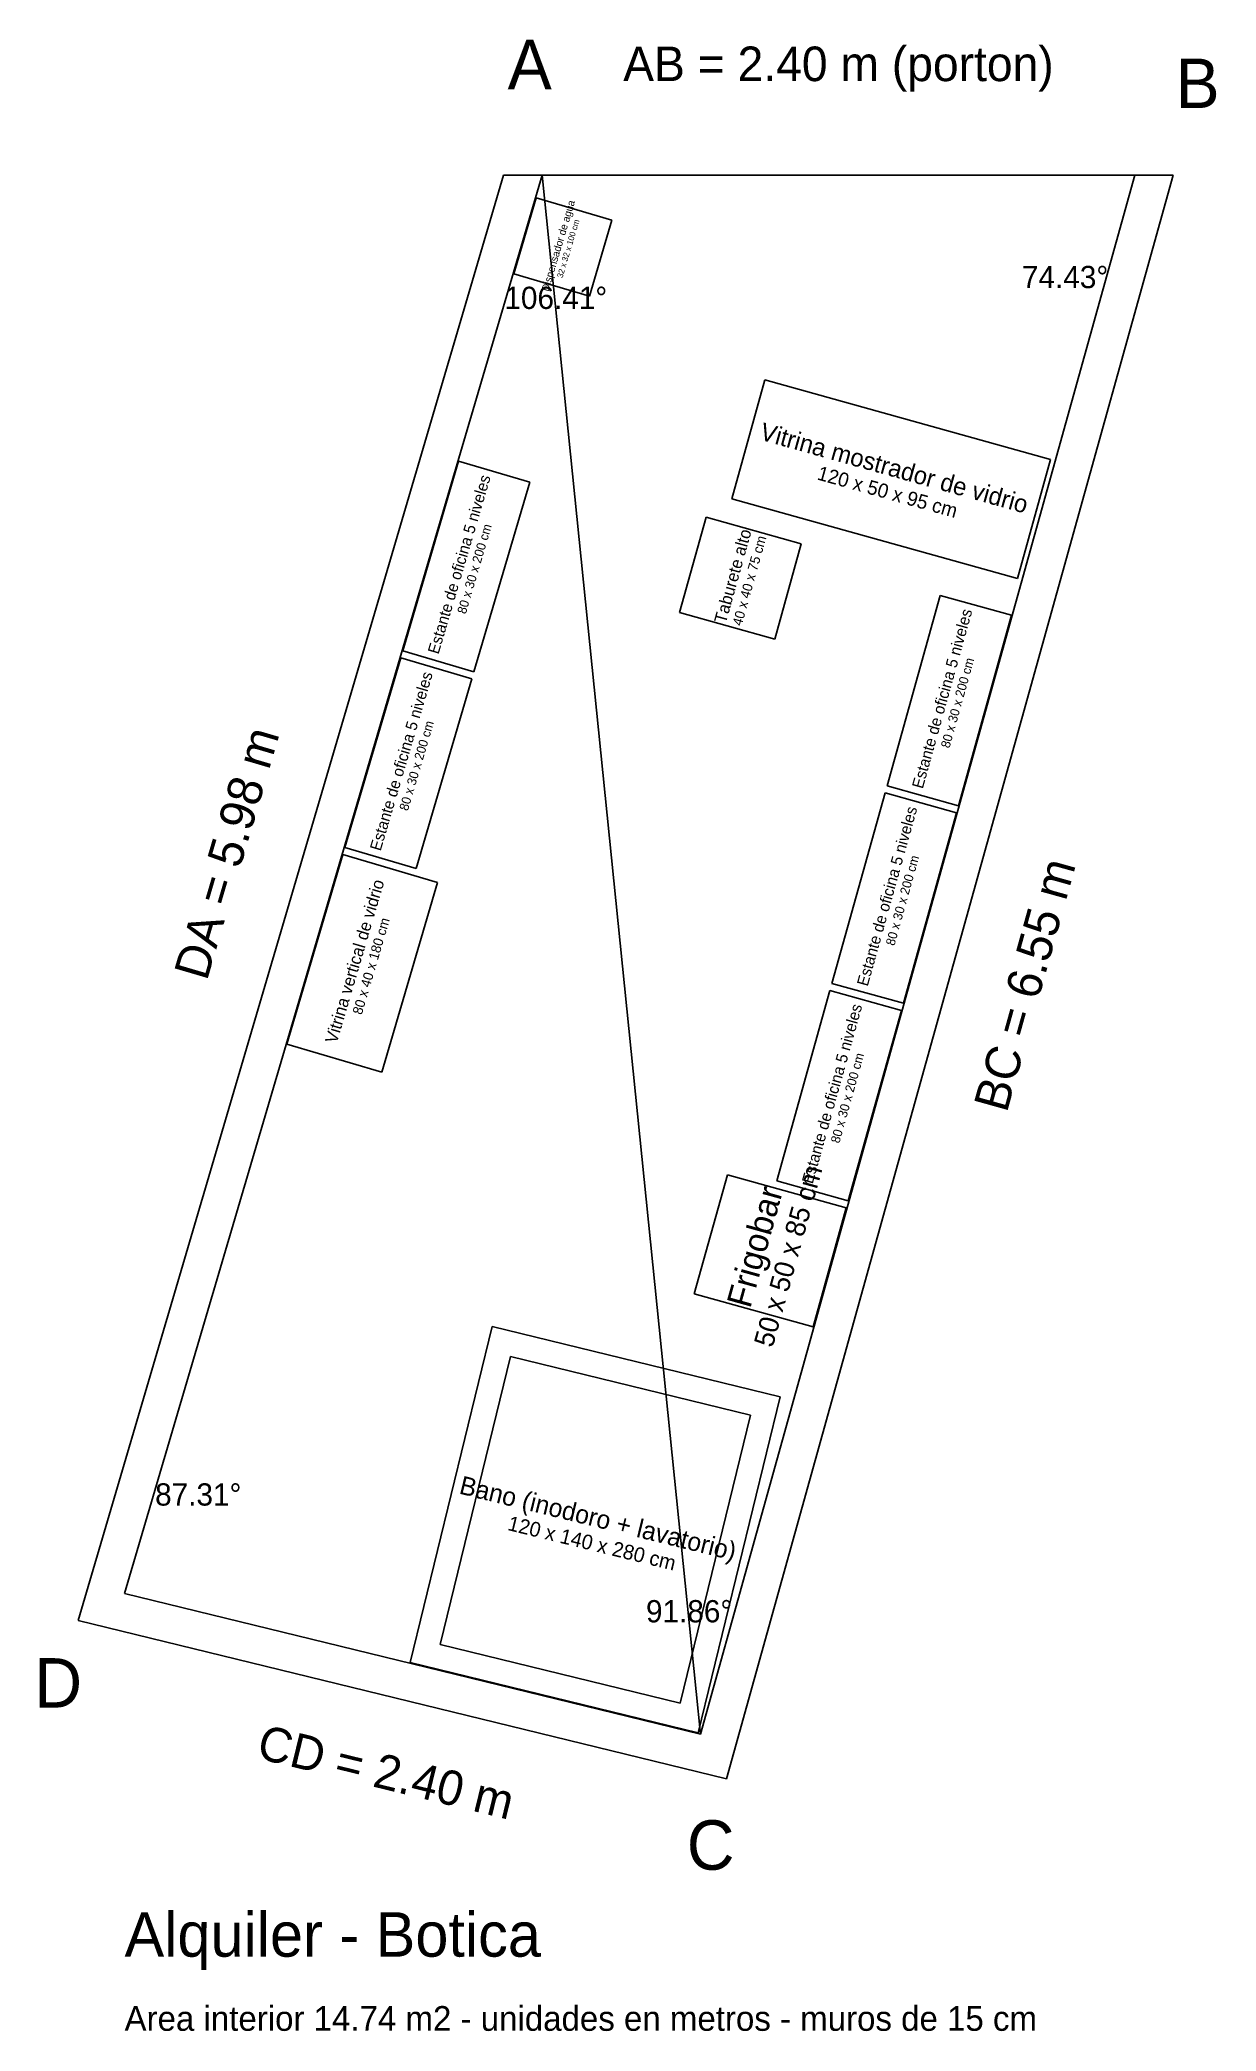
# Model space of a CAD drawing. Extents: x -2.03 to 2.73, y -7.51 to 0.55.
import ezdxf
from ezdxf.enums import TextEntityAlignment as Align

# ---------------------------------------------------------------- set-up
doc = ezdxf.new("R2010")
doc.units = 0
for name, color, linetype in [('BANO', 4, 'CONTINUOUS'), ('COTAS', 5, 'CONTINUOUS'), ('DIAGONAL', 9, 'CONTINUOUS'), ('MUEBLES', 3, 'CONTINUOUS'), ('MUROS', 7, 'CONTINUOUS'), ('PORTON', 1, 'CONTINUOUS'), ('TEXTOS', 7, 'CONTINUOUS')]:
    doc.layers.add(name, color=color, linetype=linetype)

msp = doc.modelspace()

# ---------------------------------------------------------------- linework, layer by layer
at = {"layer": 'BANO'}
for p, q in [((-0.5334, -6.0196), (-0.2014, -4.6596)), ((-0.2014, -4.6596), (0.9644, -4.9442)), ((-0.4125, -5.9462), (-0.1279, -4.7804)), ((-0.1279, -4.7804), (0.8435, -5.0176)), ((0.9644, -4.9442), (0.6324, -6.3042)), ((0.8435, -5.0176), (0.5589, -6.1834)), ((0.5589, -6.1834), (-0.4125, -5.9462)), ((0.6324, -6.3042), (-0.5334, -6.0196))]:
    msp.add_line(p, q, dxfattribs=at)
at = {"layer": 'DIAGONAL'}
msp.add_line((0, 0), (0.6413, -6.3095), dxfattribs=at)
at = {"layer": 'MUEBLES'}
for p, q in [((-0.1145, -0.3996), (-0.0241, -0.0926)), ((-0.0241, -0.0926), (0.2829, -0.183)), ((0.2829, -0.183), (0.1925, -0.49)), ((0.1925, -0.49), (-0.1145, -0.3996)), ((0.7683, -1.3101), (0.9025, -0.8284)), ((0.9025, -0.8284), (2.0585, -1.1505)), ((-0.5637, -1.9249), (-0.3377, -1.1575)), ((-0.3377, -1.1575), (-0.0499, -1.2423)), ((2.0585, -1.1505), (1.9243, -1.6322)), ((-0.0499, -1.2423), (-0.2759, -2.0097)), ((1.9243, -1.6322), (0.7683, -1.3101)), ((0.5571, -1.7702), (0.6644, -1.3849)), ((0.6644, -1.3849), (1.0497, -1.4922)), ((1.0497, -1.4922), (0.9424, -1.8775)), ((0.9424, -1.8775), (0.5571, -1.7702)), ((1.3966, -2.4714), (1.6114, -1.7007)), ((1.6114, -1.7007), (1.9004, -1.7812)), ((1.9004, -1.7812), (1.6856, -2.5519)), ((-0.2759, -2.0097), (-0.5637, -1.9249)), ((-0.7981, -2.7212), (-0.5721, -1.9538)), ((-0.5721, -1.9538), (-0.2843, -2.0386)), ((-0.2843, -2.0386), (-0.5103, -2.806)), ((1.6856, -2.5519), (1.3966, -2.4714)), ((1.1737, -3.2709), (1.3885, -2.5002)), ((1.3885, -2.5002), (1.6775, -2.5807)), ((1.6775, -2.5807), (1.4627, -3.3514)), ((-0.5103, -2.806), (-0.7981, -2.7212)), ((-1.0326, -3.5175), (-0.8065, -2.7501)), ((-0.8065, -2.7501), (-0.4228, -2.8631)), ((-0.4228, -2.8631), (-0.6489, -3.6305)), ((0.9509, -4.0704), (1.1657, -3.2997)), ((1.1657, -3.2997), (1.4547, -3.3802)), ((1.4627, -3.3514), (1.1737, -3.2709)), ((1.4547, -3.3802), (1.2399, -4.1509)), ((-0.6489, -3.6305), (-1.0326, -3.5175)), ((0.616, -4.5272), (0.7502, -4.0456)), ((0.7502, -4.0456), (1.2318, -4.1798)), ((1.2399, -4.1509), (0.9509, -4.0704)), ((1.2318, -4.1798), (1.0976, -4.6614)), ((1.0976, -4.6614), (0.616, -4.5272))]:
    msp.add_line(p, q, dxfattribs=at)
at = {"layer": 'MUROS'}
for p, q in [((-0.1564, 0), (-1.8785, -5.8488)), ((-1.6902, -5.7403), (0, 0)), ((0, 0), (-0.1564, 0)), ((2.4, 0), (0.6413, -6.3095)), ((0.7468, -6.4896), (2.5557, 0)), ((2.5557, 0), (2.4, 0)), ((0.6413, -6.3095), (-1.6902, -5.7403)), ((-1.8785, -5.8488), (0.7468, -6.4896))]:
    msp.add_line(p, q, dxfattribs=at)
at = {"layer": 'PORTON'}
msp.add_line((0, 0), (2.4, 0), dxfattribs=at)

# ---------------------------------------------------------------- texts
at = {"layer": 'COTAS'}
for s, height, p in [('A', 0.2, (-0.0501, 0.4472)), ('AB = 2.40 m (porton)', 0.14, (1.2, 0.45)), ('B', 0.2, (2.6542, 0.3713)), ('74.43%%d', 0.09, (2.1176, -0.4126)), ('106.41%%d', 0.09, (0.0557, -0.4969)), ('87.31%%d', 0.09, (-1.3919, -5.3391)), ('91.86%%d', 0.09, (0.5955, -5.8116)), ('D', 0.2, (-1.9587, -6.1015)), ('C', 0.2, (0.6826, -6.7576))]:
    msp.add_text(s, height=height, dxfattribs=at).set_placement(p, align=Align.MIDDLE_CENTER)
for s, rotation, p in [('DA = 5.98 m', 73.5934, (-1.2768, -2.7431)), ('BC = 6.55 m', -285.5748, (1.9541, -3.2756)), ('CD = 2.40 m', -13.7181, (-0.6311, -6.4621))]:
    msp.add_text(s, height=0.14, rotation=rotation, dxfattribs=at).set_placement(p, align=Align.MIDDLE_CENTER)
at = {"layer": 'TEXTOS'}
for s, height, rotation, p in [('Dispensador de agua', 0.03, 73.59, (0.0655, -0.2858)), ('32 x 32 x 100 cm', 0.024, 73.59, (0.1058, -0.2977)), ('Vitrina mostrador de vidrio', 0.0717, -15.57, (1.4259, -1.1854)), ('120 x 50 x 95 cm', 0.0573, -15.57, (1.399, -1.2821)), ('Estante de oficina 5 niveles', 0.0461, 73.59, (-0.3355, -1.5751)), ('80 x 30 x 200 cm', 0.0369, 73.59, (-0.2736, -1.5934)), ('Taburete alto', 0.0496, -285.57, (0.7723, -1.6225)), ('40 x 40 x 75 cm', 0.0397, -285.57, (0.8393, -1.6412)), ('Estante de oficina 5 niveles', 0.0461, -285.57, (1.6196, -2.1183)), ('Estante de oficina 5 niveles', 0.0461, 73.59, (-0.5699, -2.3714)), ('80 x 30 x 200 cm', 0.0369, -285.57, (1.6818, -2.1356)), ('80 x 30 x 200 cm', 0.0369, 73.59, (-0.508, -2.3897)), ('Estante de oficina 5 niveles', 0.0461, -285.57, (1.3967, -2.9178)), ('80 x 30 x 200 cm', 0.0369, -285.57, (1.4589, -2.9351)), ('Vitrina vertical de vidrio', 0.0496, 73.59, (-0.7586, -3.1812)), ('80 x 40 x 180 cm', 0.0397, 73.59, (-0.692, -3.2008)), ('Estante de oficina 5 niveles', 0.0461, -285.57, (1.1739, -3.7173)), ('80 x 30 x 200 cm', 0.0369, -285.57, (1.2361, -3.7346)), ('50 x 50 x 85 cm', 0.08, -285.57, (0.9961, -4.3736)), ('Frigobar', 0.1, -285.57, (0.8613, -4.3361)), ('Bano (inodoro + lavatorio)', 0.0744, -13.72, (0.227, -5.4349)), ('120 x 140 x 280 cm', 0.0596, -13.72, (0.2023, -5.5361))]:
    msp.add_text(s, height=height, rotation=rotation, dxfattribs=at).set_placement(p, align=Align.MIDDLE_CENTER)
for s, height, p in [('Alquiler - Botica', 0.18, (-1.6902, -7.2095)), ('Area interior 14.74 m2 - unidades en metros - muros de 15 cm', 0.1, (-1.6902, -7.5095))]:
    msp.add_text(s, height=height, dxfattribs=at).set_placement(p)

doc.saveas('drawing.dxf')
